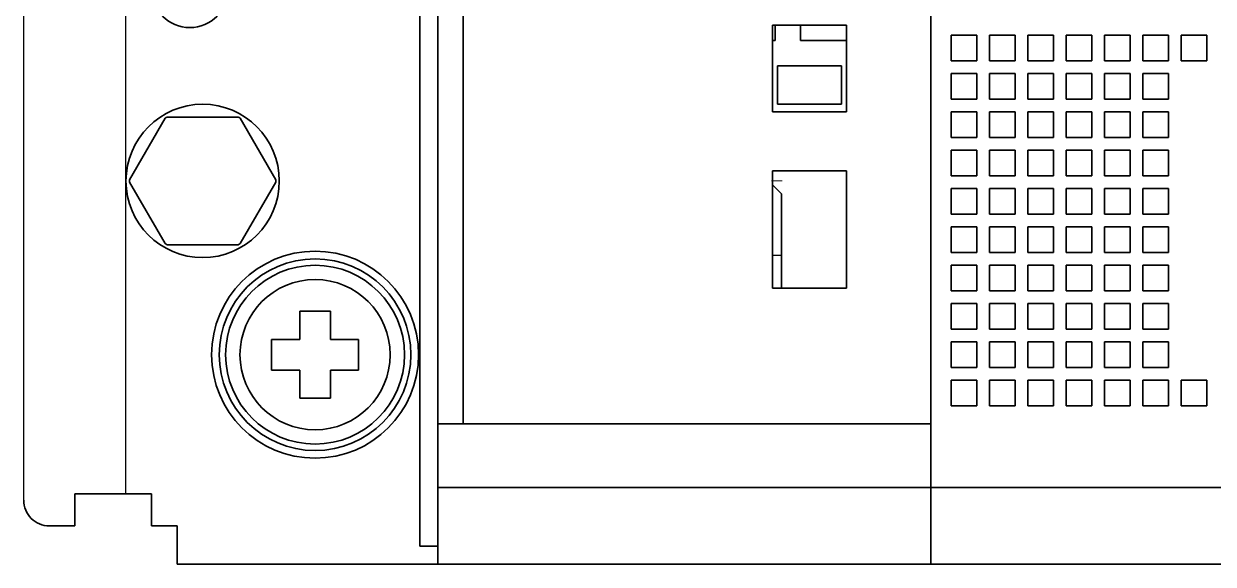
# Model space of a CAD drawing. Header units: millimetres. Extents: x 0 to 840, y -1485 to 297.
# Drawn here: x 67.698 to 72.353, y -1041.39 to -1039.275 of the extents above; entities that cross this region are included whole.
import ezdxf

# ---------------------------------------------------------------- set-up
doc = ezdxf.new("R2010")
doc.units = ezdxf.units.MM
doc.linetypes.add('DASHDOT', pattern=[25.4, 12.7, -6.35, 0, -6.35])

# ---------------------------------------------------------------- blocks, each defined once
blk = doc.blocks.new('XT2_3P ABB')
at = {"color": 7, "lineweight": 35}
for p, q in [((4.5, 0.6), (4.5, 12.4)), ((4.5, 0.6), (4.5, 12.4)), ((4.2, 8.9), (4.2, 3.55)), ((4.2, 8.9), (4.2, 3.55)), ((3.95, 3.55), (-3.95, 3.55)), ((3.95, 3.55), (-3.95, 3.55)), ((3.95, 3.55), (-3.91, 3.55)), ((-3.95, 1.72), (3.95, 1.72)), ((3.95, 1.62), (-3.95, 1.62)), ((4.33, 1.55), (-4.33, 1.55))]:
    blk.add_line(p, q, dxfattribs=at)
at = {"color": 7, "lineweight": 35, "ltscale": 0.025}
for p, q in [((2.43, 4.63), (2.43, 4.53)), ((2.43, 4.63), (2.53, 4.63)), ((2.43, 4.63), (2.43, 4.53)), ((2.43, 4.63), (2.53, 4.63)), ((2.53, 4.63), (2.53, 4.53)), ((2.53, 4.63), (2.53, 4.53)), ((3.78, 4.63), (3.78, 4.53)), ((3.78, 4.63), (3.88, 4.63)), ((3.78, 4.63), (3.78, 4.53)), ((3.78, 4.63), (3.88, 4.63)), ((3.88, 4.63), (3.88, 4.53)), ((3.88, 4.63), (3.88, 4.53)), ((2.43, 4.53), (2.53, 4.53)), ((2.43, 4.53), (2.53, 4.53)), ((3.78, 4.53), (3.88, 4.53)), ((3.78, 4.53), (3.88, 4.53)), ((2.43, 4.48), (2.43, 4.38)), ((2.43, 4.48), (2.53, 4.48)), ((2.43, 4.48), (2.43, 4.38)), ((2.43, 4.48), (2.53, 4.48)), ((2.53, 4.48), (2.53, 4.38)), ((2.53, 4.48), (2.53, 4.38)), ((2.58, 4.48), (2.58, 4.38)), ((2.58, 4.48), (2.68, 4.48)), ((2.58, 4.48), (2.58, 4.38)), ((2.58, 4.48), (2.68, 4.48)), ((2.68, 4.48), (2.68, 4.38)), ((2.68, 4.48), (2.68, 4.38)), ((2.73, 4.48), (2.73, 4.38)), ((2.73, 4.48), (2.83, 4.48)), ((2.73, 4.48), (2.73, 4.38)), ((2.73, 4.48), (2.83, 4.48)), ((2.83, 4.48), (2.83, 4.38)), ((2.83, 4.48), (2.83, 4.38)), ((2.88, 4.48), (2.88, 4.38)), ((2.88, 4.48), (2.98, 4.48)), ((2.88, 4.48), (2.88, 4.38)), ((2.88, 4.48), (2.98, 4.48)), ((2.98, 4.48), (2.98, 4.38)), ((2.98, 4.48), (2.98, 4.38)), ((3.03, 4.48), (3.03, 4.38)), ((3.03, 4.48), (3.13, 4.48)), ((3.03, 4.48), (3.03, 4.38)), ((3.03, 4.48), (3.13, 4.48)), ((3.13, 4.48), (3.13, 4.38)), ((3.13, 4.48), (3.13, 4.38)), ((3.18, 4.48), (3.18, 4.38)), ((3.18, 4.48), (3.28, 4.48)), ((3.18, 4.48), (3.18, 4.38)), ((3.18, 4.48), (3.28, 4.48)), ((3.28, 4.48), (3.28, 4.38)), ((3.28, 4.48), (3.28, 4.38)), ((3.33, 4.48), (3.33, 4.38)), ((3.33, 4.48), (3.43, 4.48)), ((3.33, 4.48), (3.33, 4.38)), ((3.33, 4.48), (3.43, 4.48)), ((3.43, 4.48), (3.43, 4.38)), ((3.43, 4.48), (3.43, 4.38)), ((3.48, 4.48), (3.48, 4.38)), ((3.48, 4.48), (3.58, 4.48)), ((3.48, 4.48), (3.48, 4.38)), ((3.48, 4.48), (3.58, 4.48)), ((3.58, 4.48), (3.58, 4.38)), ((3.58, 4.48), (3.58, 4.38)), ((3.63, 4.48), (3.63, 4.38)), ((3.63, 4.48), (3.73, 4.48)), ((3.63, 4.48), (3.63, 4.38)), ((3.63, 4.48), (3.73, 4.48)), ((3.73, 4.48), (3.73, 4.38)), ((3.73, 4.48), (3.73, 4.38)), ((3.78, 4.48), (3.78, 4.38)), ((3.78, 4.48), (3.88, 4.48)), ((3.78, 4.48), (3.78, 4.38)), ((3.78, 4.48), (3.88, 4.48)), ((3.88, 4.48), (3.88, 4.38)), ((3.88, 4.48), (3.88, 4.38)), ((2.43, 4.38), (2.53, 4.38)), ((2.43, 4.38), (2.53, 4.38)), ((2.58, 4.38), (2.68, 4.38)), ((2.58, 4.38), (2.68, 4.38)), ((2.73, 4.38), (2.83, 4.38)), ((2.73, 4.38), (2.83, 4.38)), ((2.88, 4.38), (2.98, 4.38)), ((2.88, 4.38), (2.98, 4.38)), ((3.03, 4.38), (3.13, 4.38)), ((3.03, 4.38), (3.13, 4.38)), ((3.18, 4.38), (3.28, 4.38)), ((3.18, 4.38), (3.28, 4.38)), ((3.33, 4.38), (3.43, 4.38)), ((3.33, 4.38), (3.43, 4.38)), ((3.48, 4.38), (3.58, 4.38)), ((3.48, 4.38), (3.58, 4.38)), ((3.63, 4.38), (3.73, 4.38)), ((3.63, 4.38), (3.73, 4.38)), ((3.78, 4.38), (3.88, 4.38)), ((3.78, 4.38), (3.88, 4.38)), ((2.43, 4.33), (2.43, 4.23)), ((2.43, 4.33), (2.53, 4.33)), ((2.43, 4.33), (2.43, 4.23)), ((2.43, 4.33), (2.53, 4.33)), ((2.53, 4.33), (2.53, 4.23)), ((2.53, 4.33), (2.53, 4.23)), ((2.58, 4.33), (2.58, 4.23)), ((2.58, 4.33), (2.68, 4.33)), ((2.58, 4.33), (2.58, 4.23)), ((2.58, 4.33), (2.68, 4.33)), ((2.68, 4.33), (2.68, 4.23)), ((2.68, 4.33), (2.68, 4.23)), ((2.73, 4.33), (2.73, 4.23)), ((2.73, 4.33), (2.83, 4.33)), ((2.73, 4.33), (2.73, 4.23)), ((2.73, 4.33), (2.83, 4.33)), ((2.83, 4.33), (2.83, 4.23)), ((2.83, 4.33), (2.83, 4.23)), ((2.88, 4.33), (2.88, 4.23)), ((2.88, 4.33), (2.98, 4.33)), ((2.88, 4.33), (2.88, 4.23)), ((2.88, 4.33), (2.98, 4.33)), ((2.98, 4.33), (2.98, 4.23)), ((2.98, 4.33), (2.98, 4.23)), ((3.03, 4.33), (3.03, 4.23)), ((3.03, 4.33), (3.13, 4.33)), ((3.03, 4.33), (3.03, 4.23)), ((3.03, 4.33), (3.13, 4.33)), ((3.13, 4.33), (3.13, 4.23)), ((3.13, 4.33), (3.13, 4.23)), ((3.18, 4.33), (3.18, 4.23)), ((3.18, 4.33), (3.28, 4.33)), ((3.18, 4.33), (3.18, 4.23)), ((3.18, 4.33), (3.28, 4.33)), ((3.28, 4.33), (3.28, 4.23)), ((3.28, 4.33), (3.28, 4.23)), ((3.33, 4.33), (3.33, 4.23)), ((3.33, 4.33), (3.43, 4.33)), ((3.33, 4.33), (3.33, 4.23)), ((3.33, 4.33), (3.43, 4.33)), ((3.43, 4.33), (3.43, 4.23)), ((3.43, 4.33), (3.43, 4.23)), ((3.48, 4.33), (3.48, 4.23)), ((3.48, 4.33), (3.58, 4.33)), ((3.48, 4.33), (3.48, 4.23)), ((3.48, 4.33), (3.58, 4.33)), ((3.58, 4.33), (3.58, 4.23)), ((3.58, 4.33), (3.58, 4.23)), ((3.63, 4.33), (3.63, 4.23)), ((3.63, 4.33), (3.73, 4.33)), ((3.63, 4.33), (3.63, 4.23)), ((3.63, 4.33), (3.73, 4.33)), ((3.73, 4.33), (3.73, 4.23)), ((3.73, 4.33), (3.73, 4.23)), ((3.78, 4.33), (3.78, 4.23)), ((3.78, 4.33), (3.88, 4.33)), ((3.78, 4.33), (3.78, 4.23)), ((3.78, 4.33), (3.88, 4.33)), ((3.88, 4.33), (3.88, 4.23)), ((3.88, 4.33), (3.88, 4.23)), ((2.43, 4.23), (2.53, 4.23)), ((2.43, 4.23), (2.53, 4.23)), ((2.58, 4.23), (2.68, 4.23)), ((2.58, 4.23), (2.68, 4.23)), ((2.73, 4.23), (2.83, 4.23)), ((2.73, 4.23), (2.83, 4.23)), ((2.88, 4.23), (2.98, 4.23)), ((2.88, 4.23), (2.98, 4.23)), ((3.03, 4.23), (3.13, 4.23)), ((3.03, 4.23), (3.13, 4.23)), ((3.18, 4.23), (3.28, 4.23)), ((3.18, 4.23), (3.28, 4.23)), ((3.33, 4.23), (3.43, 4.23)), ((3.33, 4.23), (3.43, 4.23)), ((3.48, 4.23), (3.58, 4.23)), ((3.48, 4.23), (3.58, 4.23)), ((3.63, 4.23), (3.73, 4.23)), ((3.63, 4.23), (3.73, 4.23)), ((3.78, 4.23), (3.88, 4.23)), ((3.78, 4.23), (3.88, 4.23)), ((2.43, 4.18), (2.43, 4.08)), ((2.43, 4.18), (2.53, 4.18)), ((2.43, 4.18), (2.43, 4.08)), ((2.43, 4.18), (2.53, 4.18)), ((2.53, 4.18), (2.53, 4.08)), ((2.53, 4.18), (2.53, 4.08)), ((2.58, 4.18), (2.58, 4.08)), ((2.58, 4.18), (2.68, 4.18)), ((2.58, 4.18), (2.58, 4.08)), ((2.58, 4.18), (2.68, 4.18)), ((2.68, 4.18), (2.68, 4.08)), ((2.68, 4.18), (2.68, 4.08)), ((2.73, 4.18), (2.73, 4.08)), ((2.73, 4.18), (2.83, 4.18)), ((2.73, 4.18), (2.73, 4.08)), ((2.73, 4.18), (2.83, 4.18)), ((2.83, 4.18), (2.83, 4.08)), ((2.83, 4.18), (2.83, 4.08)), ((2.88, 4.18), (2.88, 4.08)), ((2.88, 4.18), (2.98, 4.18)), ((2.88, 4.18), (2.88, 4.08)), ((2.88, 4.18), (2.98, 4.18)), ((2.98, 4.18), (2.98, 4.08)), ((2.98, 4.18), (2.98, 4.08)), ((3.03, 4.18), (3.03, 4.08)), ((3.03, 4.18), (3.13, 4.18)), ((3.03, 4.18), (3.03, 4.08)), ((3.03, 4.18), (3.13, 4.18)), ((3.13, 4.18), (3.13, 4.08)), ((3.13, 4.18), (3.13, 4.08)), ((3.18, 4.18), (3.18, 4.08)), ((3.18, 4.18), (3.28, 4.18)), ((3.18, 4.18), (3.18, 4.08)), ((3.18, 4.18), (3.28, 4.18)), ((3.28, 4.18), (3.28, 4.08)), ((3.28, 4.18), (3.28, 4.08)), ((3.33, 4.18), (3.33, 4.08)), ((3.33, 4.18), (3.43, 4.18)), ((3.33, 4.18), (3.33, 4.08)), ((3.33, 4.18), (3.43, 4.18)), ((3.43, 4.18), (3.43, 4.08)), ((3.43, 4.18), (3.43, 4.08)), ((3.48, 4.18), (3.48, 4.08)), ((3.48, 4.18), (3.58, 4.18)), ((3.48, 4.18), (3.48, 4.08)), ((3.48, 4.18), (3.58, 4.18)), ((3.58, 4.18), (3.58, 4.08)), ((3.58, 4.18), (3.58, 4.08)), ((3.63, 4.18), (3.63, 4.08)), ((3.63, 4.18), (3.73, 4.18)), ((3.63, 4.18), (3.63, 4.08)), ((3.63, 4.18), (3.73, 4.18)), ((3.73, 4.18), (3.73, 4.08)), ((3.73, 4.18), (3.73, 4.08)), ((3.78, 4.18), (3.78, 4.08)), ((3.78, 4.18), (3.88, 4.18)), ((3.78, 4.18), (3.78, 4.08)), ((3.78, 4.18), (3.88, 4.18)), ((3.88, 4.18), (3.88, 4.08)), ((3.88, 4.18), (3.88, 4.08)), ((2.43, 4.08), (2.53, 4.08)), ((2.43, 4.08), (2.53, 4.08)), ((2.58, 4.08), (2.68, 4.08)), ((2.58, 4.08), (2.68, 4.08)), ((2.73, 4.08), (2.83, 4.08)), ((2.73, 4.08), (2.83, 4.08)), ((2.88, 4.08), (2.98, 4.08)), ((2.88, 4.08), (2.98, 4.08)), ((3.03, 4.08), (3.13, 4.08)), ((3.03, 4.08), (3.13, 4.08)), ((3.18, 4.08), (3.28, 4.08)), ((3.18, 4.08), (3.28, 4.08)), ((3.33, 4.08), (3.43, 4.08)), ((3.33, 4.08), (3.43, 4.08)), ((3.48, 4.08), (3.58, 4.08)), ((3.48, 4.08), (3.58, 4.08)), ((3.63, 4.08), (3.73, 4.08)), ((3.63, 4.08), (3.73, 4.08)), ((3.78, 4.08), (3.88, 4.08)), ((3.78, 4.08), (3.88, 4.08)), ((2.43, 4.03), (2.43, 3.93)), ((2.43, 4.03), (2.53, 4.03)), ((2.43, 4.03), (2.43, 3.93)), ((2.43, 4.03), (2.53, 4.03)), ((2.53, 4.03), (2.53, 3.93)), ((2.53, 4.03), (2.53, 3.93)), ((2.58, 4.03), (2.58, 3.93)), ((2.58, 4.03), (2.68, 4.03)), ((2.58, 4.03), (2.58, 3.93)), ((2.58, 4.03), (2.68, 4.03)), ((2.68, 4.03), (2.68, 3.93)), ((2.68, 4.03), (2.68, 3.93)), ((2.73, 4.03), (2.73, 3.93)), ((2.73, 4.03), (2.83, 4.03)), ((2.73, 4.03), (2.73, 3.93)), ((2.73, 4.03), (2.83, 4.03)), ((2.83, 4.03), (2.83, 3.93)), ((2.83, 4.03), (2.83, 3.93)), ((2.88, 4.03), (2.88, 3.93)), ((2.88, 4.03), (2.98, 4.03)), ((2.88, 4.03), (2.88, 3.93)), ((2.88, 4.03), (2.98, 4.03)), ((2.98, 4.03), (2.98, 3.93)), ((2.98, 4.03), (2.98, 3.93)), ((3.03, 4.03), (3.03, 3.93)), ((3.03, 4.03), (3.13, 4.03)), ((3.03, 4.03), (3.03, 3.93)), ((3.03, 4.03), (3.13, 4.03)), ((3.13, 4.03), (3.13, 3.93)), ((3.13, 4.03), (3.13, 3.93)), ((3.18, 4.03), (3.18, 3.93)), ((3.18, 4.03), (3.28, 4.03)), ((3.18, 4.03), (3.18, 3.93)), ((3.18, 4.03), (3.28, 4.03)), ((3.28, 4.03), (3.28, 3.93)), ((3.28, 4.03), (3.28, 3.93)), ((3.33, 4.03), (3.33, 3.93)), ((3.33, 4.03), (3.43, 4.03)), ((3.33, 4.03), (3.33, 3.93)), ((3.33, 4.03), (3.43, 4.03)), ((3.43, 4.03), (3.43, 3.93)), ((3.43, 4.03), (3.43, 3.93)), ((3.48, 4.03), (3.48, 3.93)), ((3.48, 4.03), (3.58, 4.03)), ((3.48, 4.03), (3.48, 3.93)), ((3.48, 4.03), (3.58, 4.03)), ((3.58, 4.03), (3.58, 3.93)), ((3.58, 4.03), (3.58, 3.93)), ((3.63, 4.03), (3.63, 3.93)), ((3.63, 4.03), (3.73, 4.03)), ((3.63, 4.03), (3.63, 3.93)), ((3.63, 4.03), (3.73, 4.03)), ((3.73, 4.03), (3.73, 3.93)), ((3.73, 4.03), (3.73, 3.93)), ((3.78, 4.03), (3.78, 3.93)), ((3.78, 4.03), (3.88, 4.03)), ((3.78, 4.03), (3.78, 3.93)), ((3.78, 4.03), (3.88, 4.03)), ((3.88, 4.03), (3.88, 3.93)), ((3.88, 4.03), (3.88, 3.93)), ((2.43, 3.93), (2.53, 3.93)), ((2.43, 3.93), (2.53, 3.93)), ((2.58, 3.93), (2.68, 3.93)), ((2.58, 3.93), (2.68, 3.93)), ((2.73, 3.93), (2.83, 3.93)), ((2.73, 3.93), (2.83, 3.93)), ((2.88, 3.93), (2.98, 3.93)), ((2.88, 3.93), (2.98, 3.93)), ((3.03, 3.93), (3.13, 3.93)), ((3.03, 3.93), (3.13, 3.93)), ((3.18, 3.93), (3.28, 3.93)), ((3.18, 3.93), (3.28, 3.93)), ((3.33, 3.93), (3.43, 3.93)), ((3.33, 3.93), (3.43, 3.93)), ((3.48, 3.93), (3.58, 3.93)), ((3.48, 3.93), (3.58, 3.93)), ((3.63, 3.93), (3.73, 3.93)), ((3.63, 3.93), (3.73, 3.93)), ((3.78, 3.93), (3.88, 3.93)), ((3.78, 3.93), (3.88, 3.93)), ((2.43, 3.88), (2.43, 3.78)), ((2.43, 3.88), (2.53, 3.88)), ((2.43, 3.88), (2.43, 3.78)), ((2.43, 3.88), (2.53, 3.88)), ((2.53, 3.88), (2.53, 3.78)), ((2.53, 3.88), (2.53, 3.78)), ((2.58, 3.88), (2.58, 3.78)), ((2.58, 3.88), (2.68, 3.88)), ((2.58, 3.88), (2.58, 3.78)), ((2.58, 3.88), (2.68, 3.88)), ((2.68, 3.88), (2.68, 3.78)), ((2.68, 3.88), (2.68, 3.78)), ((2.73, 3.88), (2.73, 3.78)), ((2.73, 3.88), (2.83, 3.88)), ((2.73, 3.88), (2.73, 3.78)), ((2.73, 3.88), (2.83, 3.88)), ((2.83, 3.88), (2.83, 3.78)), ((2.83, 3.88), (2.83, 3.78)), ((2.88, 3.88), (2.88, 3.78)), ((2.88, 3.88), (2.98, 3.88)), ((2.88, 3.88), (2.88, 3.78)), ((2.88, 3.88), (2.98, 3.88)), ((2.98, 3.88), (2.98, 3.78)), ((2.98, 3.88), (2.98, 3.78)), ((3.03, 3.88), (3.03, 3.78)), ((3.03, 3.88), (3.13, 3.88)), ((3.03, 3.88), (3.03, 3.78)), ((3.03, 3.88), (3.13, 3.88)), ((3.13, 3.88), (3.13, 3.78)), ((3.13, 3.88), (3.13, 3.78)), ((3.18, 3.88), (3.18, 3.78)), ((3.18, 3.88), (3.28, 3.88)), ((3.18, 3.88), (3.18, 3.78)), ((3.18, 3.88), (3.28, 3.88)), ((3.28, 3.88), (3.28, 3.78)), ((3.28, 3.88), (3.28, 3.78)), ((3.33, 3.88), (3.33, 3.78)), ((3.33, 3.88), (3.43, 3.88)), ((3.33, 3.88), (3.33, 3.78)), ((3.33, 3.88), (3.43, 3.88)), ((3.43, 3.88), (3.43, 3.78)), ((3.43, 3.88), (3.43, 3.78)), ((3.48, 3.88), (3.48, 3.78)), ((3.48, 3.88), (3.58, 3.88)), ((3.48, 3.88), (3.48, 3.78)), ((3.48, 3.88), (3.58, 3.88)), ((3.58, 3.88), (3.58, 3.78)), ((3.58, 3.88), (3.58, 3.78)), ((3.63, 3.88), (3.63, 3.78)), ((3.63, 3.88), (3.73, 3.88)), ((3.63, 3.88), (3.63, 3.78)), ((3.63, 3.88), (3.73, 3.88)), ((3.73, 3.88), (3.73, 3.78)), ((3.73, 3.88), (3.73, 3.78)), ((3.78, 3.88), (3.88, 3.88)), ((3.78, 3.88), (3.78, 3.78)), ((3.78, 3.88), (3.88, 3.88)), ((3.78, 3.88), (3.78, 3.78)), ((3.88, 3.88), (3.88, 3.78)), ((3.88, 3.88), (3.88, 3.78)), ((2.43, 3.78), (2.53, 3.78)), ((2.43, 3.78), (2.53, 3.78)), ((2.58, 3.78), (2.68, 3.78)), ((2.58, 3.78), (2.68, 3.78)), ((2.73, 3.78), (2.83, 3.78)), ((2.73, 3.78), (2.83, 3.78)), ((2.88, 3.78), (2.98, 3.78)), ((2.88, 3.78), (2.98, 3.78)), ((3.03, 3.78), (3.13, 3.78)), ((3.03, 3.78), (3.13, 3.78)), ((3.18, 3.78), (3.28, 3.78)), ((3.18, 3.78), (3.28, 3.78)), ((3.33, 3.78), (3.43, 3.78)), ((3.33, 3.78), (3.43, 3.78)), ((3.48, 3.78), (3.58, 3.78)), ((3.48, 3.78), (3.58, 3.78)), ((3.63, 3.78), (3.73, 3.78)), ((3.63, 3.78), (3.73, 3.78)), ((3.78, 3.78), (3.88, 3.78)), ((3.78, 3.78), (3.88, 3.78)), ((2.43, 3.73), (2.43, 3.63)), ((2.43, 3.73), (2.53, 3.73)), ((2.43, 3.73), (2.43, 3.63)), ((2.43, 3.73), (2.53, 3.73)), ((2.53, 3.73), (2.53, 3.63)), ((2.53, 3.73), (2.53, 3.63)), ((2.58, 3.73), (2.58, 3.63)), ((2.58, 3.73), (2.68, 3.73)), ((2.58, 3.73), (2.58, 3.63)), ((2.58, 3.73), (2.68, 3.73)), ((2.68, 3.73), (2.68, 3.63)), ((2.68, 3.73), (2.68, 3.63)), ((2.73, 3.73), (2.73, 3.63)), ((2.73, 3.73), (2.83, 3.73)), ((2.73, 3.73), (2.73, 3.63)), ((2.73, 3.73), (2.83, 3.73)), ((2.83, 3.73), (2.83, 3.63)), ((2.83, 3.73), (2.83, 3.63)), ((2.88, 3.73), (2.88, 3.63)), ((2.88, 3.73), (2.98, 3.73)), ((2.88, 3.73), (2.88, 3.63)), ((2.88, 3.73), (2.98, 3.73)), ((2.98, 3.73), (2.98, 3.63)), ((2.98, 3.73), (2.98, 3.63)), ((3.03, 3.73), (3.03, 3.63)), ((3.03, 3.73), (3.13, 3.73)), ((3.03, 3.73), (3.03, 3.63)), ((3.03, 3.73), (3.13, 3.73)), ((3.13, 3.73), (3.13, 3.63)), ((3.13, 3.73), (3.13, 3.63)), ((3.18, 3.73), (3.18, 3.63)), ((3.18, 3.73), (3.28, 3.73)), ((3.18, 3.73), (3.18, 3.63)), ((3.18, 3.73), (3.28, 3.73)), ((3.28, 3.73), (3.28, 3.63)), ((3.28, 3.73), (3.28, 3.63)), ((3.33, 3.73), (3.33, 3.63)), ((3.33, 3.73), (3.43, 3.73)), ((3.33, 3.73), (3.33, 3.63)), ((3.33, 3.73), (3.43, 3.73)), ((3.43, 3.73), (3.43, 3.63)), ((3.43, 3.73), (3.43, 3.63)), ((3.48, 3.73), (3.48, 3.63)), ((3.48, 3.73), (3.58, 3.73)), ((3.48, 3.73), (3.48, 3.63)), ((3.48, 3.73), (3.58, 3.73)), ((3.58, 3.73), (3.58, 3.63)), ((3.58, 3.73), (3.58, 3.63)), ((3.63, 3.73), (3.63, 3.63)), ((3.63, 3.73), (3.73, 3.73)), ((3.63, 3.73), (3.63, 3.63)), ((3.63, 3.73), (3.73, 3.73)), ((3.73, 3.73), (3.73, 3.63)), ((3.73, 3.73), (3.73, 3.63)), ((3.78, 3.73), (3.88, 3.73)), ((3.78, 3.73), (3.78, 3.63)), ((3.78, 3.73), (3.88, 3.73)), ((3.78, 3.73), (3.78, 3.63)), ((3.88, 3.73), (3.88, 3.63)), ((3.88, 3.73), (3.88, 3.63)), ((2.43, 3.63), (2.53, 3.63)), ((2.43, 3.63), (2.53, 3.63)), ((2.58, 3.63), (2.68, 3.63)), ((2.58, 3.63), (2.68, 3.63)), ((2.73, 3.63), (2.83, 3.63)), ((2.73, 3.63), (2.83, 3.63)), ((2.88, 3.63), (2.98, 3.63)), ((2.88, 3.63), (2.98, 3.63)), ((3.03, 3.63), (3.13, 3.63)), ((3.03, 3.63), (3.13, 3.63)), ((3.18, 3.63), (3.28, 3.63)), ((3.18, 3.63), (3.28, 3.63)), ((3.33, 3.63), (3.43, 3.63)), ((3.33, 3.63), (3.43, 3.63)), ((3.48, 3.63), (3.58, 3.63)), ((3.48, 3.63), (3.58, 3.63)), ((3.63, 3.63), (3.73, 3.63)), ((3.63, 3.63), (3.73, 3.63)), ((3.78, 3.63), (3.88, 3.63)), ((3.78, 3.63), (3.88, 3.63)), ((4.4, 3.55), (4.5, 3.55)), ((4.4, 3.55), (4.5, 3.55)), ((4.4, 3.55), (4.5, 3.55)), ((4.4, 1.62), (4.5, 1.62)), ((4.33, 1.55), (4.43, 1.55))]:
    blk.add_line(p, q, dxfattribs=at)
at = {"color": 7, "linetype": 'DASHDOT', "lineweight": 13, "ltscale": 0.2895}
blk.add_line((3.95, 1.62), (3.95, 3.55), dxfattribs=at)
at = {"color": 7, "lineweight": 35, "ltscale": 0.0625}
blk.add_line((3.95, 3.55), (4.2, 3.55), dxfattribs=at)
blk.add_line((3.95, 3.55), (4.2, 3.55), dxfattribs=at)
at = {"color": 7, "lineweight": 35, "ltscale": 0.4825}
for p, q in [((3.95, 3.55), (3.95, 1.62)), ((4.2, 3.55), (4.2, 1.62))]:
    blk.add_line(p, q, dxfattribs=at)
at = {"color": 7, "lineweight": 35, "ltscale": 0.062048}
for p, q in [((4.1982, 3.55), (3.95, 3.55)), ((4.1982, 1.62), (3.95, 1.62))]:
    blk.add_line(p, q, dxfattribs=at)
at = {"color": 7, "lineweight": 35, "ltscale": 0.119536}
blk.add_line((3.95, 3.0719), (3.95, 3.55), dxfattribs=at)
at = {"color": 7, "lineweight": 35, "ltscale": 0.000452}
for p, q in [((4.2, 3.55), (4.1982, 3.55)), ((4.2, 1.62), (4.1982, 1.62))]:
    blk.add_line(p, q, dxfattribs=at)
at = {"color": 7, "lineweight": 35, "ltscale": 0.0125}
for p, q in [((4.2, 3.55), (4.25, 3.55)), ((4.2, 3.55), (4.25, 3.55)), ((4.2, 3.55), (4.25, 3.55)), ((2.55, 3.2), (2.55, 3.15)), ((2.7, 3.15), (2.7, 3.2)), ((2.55, 3), (2.55, 2.95)), ((2.7, 2.95), (2.7, 3)), ((4.2, 1.62), (4.25, 1.62))]:
    blk.add_line(p, q, dxfattribs=at)
at = {"color": 7, "lineweight": 35, "ltscale": 0.0375}
for p, q in [((4.4, 3.55), (4.25, 3.55)), ((4.4, 3.55), (4.25, 3.55)), ((4.25, 3.55), (4.4, 3.55)), ((2.55, 3.2), (2.7, 3.2)), ((2.55, 3), (2.55, 3.15)), ((2.7, 3), (2.7, 3.15)), ((2.7, 3), (2.7, 3.15)), ((2.55, 2.95), (2.7, 2.95)), ((4.4, 1.62), (4.25, 1.62))]:
    blk.add_line(p, q, dxfattribs=at)
at = {"color": 7, "lineweight": 35, "ltscale": 0.037036}
for p, q in [((2.39, 3.0719), (2.39, 3.22)), ((2.73, 3.22), (2.73, 3.0719)), ((2.96, 3.0719), (2.96, 3.22)), ((3.42, 3.22), (3.42, 3.0719))]:
    blk.add_line(p, q, dxfattribs=at)
at = {"color": 7, "lineweight": 35, "ltscale": 0.085}
for p, q in [((2.73, 3.22), (2.39, 3.22)), ((2.39, 2.93), (2.73, 2.93))]:
    blk.add_line(p, q, dxfattribs=at)
at = {"color": 7, "lineweight": 35, "ltscale": 0.045}
blk.add_line((2.45, 3.22), (2.45, 3.04), dxfattribs=at)
at = {"color": 7, "lineweight": 35, "ltscale": 0.115}
for p, q in [((3.42, 3.22), (2.96, 3.22)), ((2.96, 2.93), (3.42, 2.93))]:
    blk.add_line(p, q, dxfattribs=at)
at = {"color": 7, "lineweight": 35, "ltscale": 0.035464}
for p, q in [((2.39, 3.0719), (2.39, 2.93)), ((2.73, 2.93), (2.73, 3.0719)), ((2.96, 3.0719), (2.96, 2.93)), ((3.42, 2.93), (3.42, 3.0719))]:
    blk.add_line(p, q, dxfattribs=at)
at = {"color": 7, "lineweight": 35, "ltscale": 0.015}
for p, q in [((2.45, 3.04), (2.39, 3.04)), ((2.39, 2.94), (2.45, 2.94))]:
    blk.add_line(p, q, dxfattribs=at)
at = {"color": 7, "lineweight": 35, "ltscale": 0.0025}
blk.add_line((2.45, 2.94), (2.45, 2.93), dxfattribs=at)
at = {"color": 7, "linetype": 'DASHDOT', "lineweight": 13, "ltscale": 0.00525}
blk.add_line((3, 2.9265), (3, 2.9685), dxfattribs=at)
at = {"color": 7, "lineweight": 35, "ltscale": 0.012374}
blk.add_line((3.015, 2.93), (3.05, 2.965), dxfattribs=at)
at = {"color": 7, "lineweight": 35, "ltscale": 0.0925}
blk.add_line((3.42, 2.965), (3.05, 2.965), dxfattribs=at)
at = {"color": 7, "lineweight": 35, "ltscale": 0.008763}
blk.add_line((3.2904, 2.965), (3.2922, 2.93), dxfattribs=at)
at = {"color": 7, "lineweight": 35, "ltscale": 0.0175}
blk.add_line((4.43, 1.62), (4.43, 1.55), dxfattribs=at)
at = {"color": 7, "lineweight": 35, "ltscale": 0.03}
for p, q in [((3.74, 1.31), (3.62, 1.31)), ((3.51, 1.2), (3.51, 1.08)), ((3.85, 1.08), (3.85, 1.2)), ((3.62, 0.97), (3.74, 0.97))]:
    blk.add_line(p, q, dxfattribs=at)
at = {"color": 7, "lineweight": 35, "ltscale": 0.0275}
for p, q in [((3.62, 1.31), (3.62, 1.2)), ((3.62, 1.2), (3.51, 1.2)), ((3.74, 1.2), (3.85, 1.2)), ((3.51, 1.08), (3.62, 1.08)), ((3.74, 1.08), (3.85, 1.08)), ((3.74, 0.97), (3.74, 1.08))]:
    blk.add_line(p, q, dxfattribs=at)
at = {"color": 7, "lineweight": 35, "ltscale": 0.015043}
for p, q in [((3.74, 1.31), (3.74, 1.2498)), ((3.62, 1.0302), (3.62, 0.97))]:
    blk.add_line(p, q, dxfattribs=at)
at = {"color": 7, "lineweight": 35, "ltscale": 0.012457}
for p, q in [((3.74, 1.2498), (3.74, 1.2)), ((3.62, 1.0302), (3.62, 1.08))]:
    blk.add_line(p, q, dxfattribs=at)
at = {"color": 7, "lineweight": 35, "ltscale": 0.069455}
for p, q in [((2.9953, 0.986), (2.7547, 0.8471)), ((3.2453, 0.8471), (3.0047, 0.986)), ((2.75, 0.8389), (2.75, 0.5611)), ((3.25, 0.5611), (3.25, 0.8389)), ((2.7547, 0.5529), (2.9953, 0.414)), ((3.0047, 0.414), (3.2453, 0.5529))]:
    blk.add_line(p, q, dxfattribs=at)
at = {"lineweight": 35, "ltscale": 0.07}
blk.add_line((4.35, 0.6), (4.35, 0.5), dxfattribs=at)
at = {"lineweight": 35, "ltscale": 0.0125}
blk.add_line((4.4, 0.6), (4.35, 0.6), dxfattribs=at)
at = {"lineweight": 35, "ltscale": 0.025}
for p, q in [((4.4, 0.6), (4.5, 0.6)), ((4.225, 0.5), (4.225, 0.4)), ((4.35, 0.2), (4.25, 0.2)), ((4.35, 0.2), (4.35, 0.1))]:
    blk.add_line(p, q, dxfattribs=at)
at = {"lineweight": 35, "ltscale": 0.075}
blk.add_line((4.225, 0.5), (4.225, 0.2), dxfattribs=at)
at = {"lineweight": 35, "ltscale": 0.03125}
for p, q in [((4.225, 0.5), (4.35, 0.5)), ((4.225, 0.2), (4.35, 0.2))]:
    blk.add_line(p, q, dxfattribs=at)
for p, q in [((4.225, 0.4), (-4.225, 0.4)), ((4.25, 0), (1.5992, 0))]:
    blk.add_line(p, q)
at = {"lineweight": 35, "ltscale": 0.05}
blk.add_line((4.225, 0.4), (4.225, 0.2), dxfattribs=at)
at = {"lineweight": 35, "ltscale": 0.00625}
blk.add_line((4.225, 0.2), (4.25, 0.2), dxfattribs=at)
at = {"color": 7, "lineweight": 35}
for centre, radius in [((3.68, 1.14), 0.405), ((3.68, 1.14), 0.375), ((3.68, 1.14), 0.35), ((3.68, 1.14), 0.2939), ((3, 0.7), 0.3), ((2.25, 0.65), 0.15)]:
    blk.add_circle(centre, radius, dxfattribs=at)
for centre, radius, start, end in [((3, 0.7), 0.286, 89.0583, 90.9417), ((3, 0.7), 0.286, 149.0583, 150.9417), ((3, 0.7), 0.286, 29.0583, 30.9417), ((2.25, 0.65), 0.15, 180, 0), ((3, 0.7), 0.286, 209.0583, 210.9417), ((3, 0.7), 0.286, 329.0583, 330.9417), ((3, 0.7), 0.286, 269.0583, 270.9417)]:
    blk.add_arc(centre, radius, start, end, dxfattribs=at)
at = {"lineweight": 35}
blk.add_arc((4.25, 0.1), 0.1, 270, 0, dxfattribs=at)
blk.add_arc((4.25, 0.1), 0.1, 270, 0, dxfattribs=at)

msp = doc.modelspace()

# ---------------------------------------------------------------- block references
at = {"rotation": 270}
msp.add_blockref('XT2_3P ABB', (67.6981, -1036.8901), dxfattribs=at)

doc.saveas('drawing.dxf')
